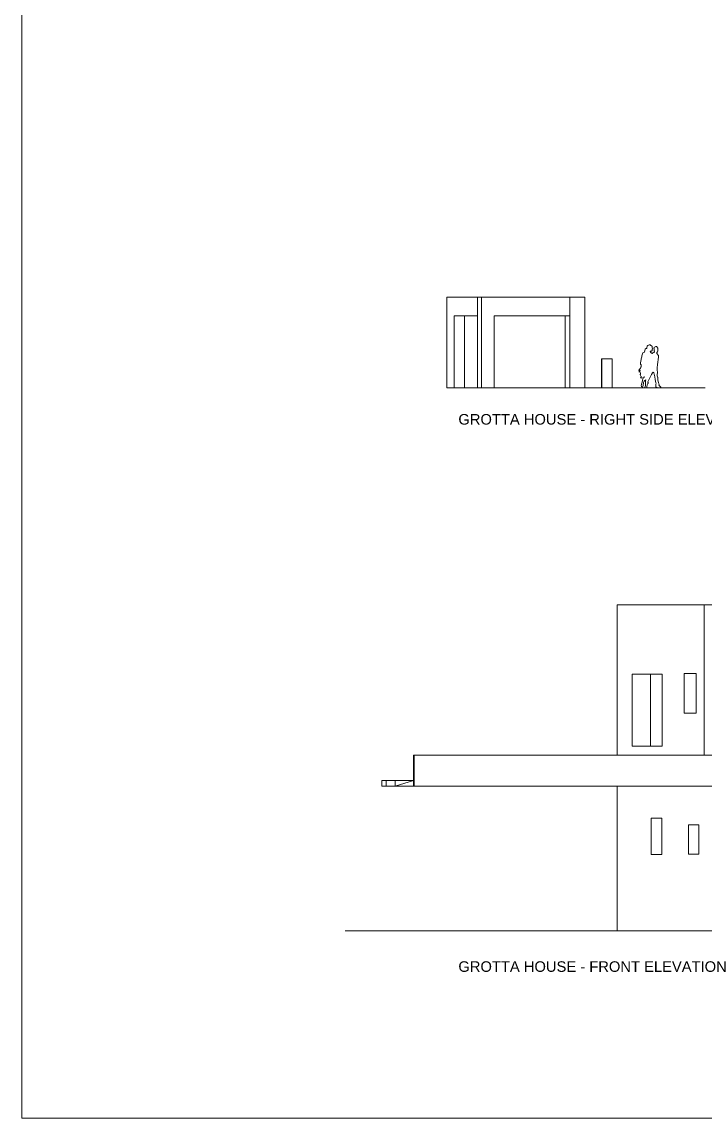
# Model space of a CAD drawing. Header units: millimetres. Extents: x 5814.9 to 5906.1, y 2492.5 to 2551.4.
# Drawn here: x 5814.86 to 5833.71, y 2492.51 to 2522.76 of the extents above; entities that cross this region are included whole.
import ezdxf

# ---------------------------------------------------------------- set-up
doc = ezdxf.new("R2010")
doc.units = ezdxf.units.MM
doc.layers.add('0inne_gulv', color=41, linetype='Continuous', lineweight=13)
doc.layers.add('G-ANNO-TEXT', color=231, linetype='Continuous', lineweight=9)
doc.styles.add('Arial_1', font='arial.ttf', dxfattribs={"height": 50})

msp = doc.modelspace()

# ---------------------------------------------------------------- linework, layer by layer
at = {"layer": '0inne_gulv'}
for p, q in [((5827.425, 2515.166), (5826.586, 2515.166)), ((5826.586, 2512.666), (5826.586, 2515.166)), ((5827.425, 2514.65), (5827.425, 2515.166)), ((5827.425, 2515.166), (5827.536, 2515.166)), ((5827.536, 2512.666), (5827.536, 2515.166)), ((5827.536, 2515.166), (5829.98, 2515.166)), ((5829.98, 2512.666), (5829.98, 2515.166)), ((5830.39, 2515.166), (5829.98, 2515.166)), ((5830.39, 2512.666), (5830.39, 2515.166)), ((5826.784, 2512.666), (5826.784, 2514.65)), ((5826.784, 2514.65), (5827.07, 2514.65)), ((5827.07, 2512.666), (5827.07, 2514.65)), ((5827.07, 2514.65), (5827.425, 2514.65)), ((5827.425, 2512.666), (5827.425, 2514.65)), ((5827.889, 2512.666), (5827.889, 2514.646)), ((5827.889, 2514.646), (5829.851, 2514.646)), ((5829.851, 2512.666), (5829.851, 2514.646)), ((5829.851, 2514.646), (5829.962, 2514.646)), ((5832.103, 2513.757), (5832.098, 2513.749)), ((5832.114, 2513.815), (5832.103, 2513.775)), ((5832.103, 2513.775), (5832.103, 2513.757)), ((5832.126, 2513.83), (5832.114, 2513.815)), ((5832.144, 2513.841), (5832.126, 2513.83)), ((5832.161, 2513.849), (5832.144, 2513.841)), ((5832.171, 2513.853), (5832.161, 2513.849)), ((5832.178, 2513.852), (5832.171, 2513.853)), ((5832.197, 2513.847), (5832.178, 2513.852)), ((5832.216, 2513.834), (5832.197, 2513.847)), ((5832.236, 2513.82), (5832.216, 2513.834)), ((5832.243, 2513.808), (5832.236, 2513.82)), ((5832.244, 2513.801), (5832.243, 2513.808)), ((5832.244, 2513.765), (5832.244, 2513.801)), ((5832.257, 2513.737), (5832.244, 2513.765)), ((5832.296, 2513.754), (5832.302, 2513.77)), ((5832.302, 2513.77), (5832.313, 2513.782)), ((5832.313, 2513.782), (5832.345, 2513.799)), ((5832.345, 2513.799), (5832.364, 2513.799)), ((5832.364, 2513.799), (5832.381, 2513.793)), ((5832.381, 2513.793), (5832.404, 2513.761)), ((5832.404, 2513.761), (5832.407, 2513.728)), ((5830.848, 2512.666), (5830.848, 2513.466)), ((5830.848, 2513.466), (5830.855, 2513.466)), ((5830.855, 2512.666), (5830.855, 2513.466)), ((5831.148, 2513.466), (5830.855, 2513.466)), ((5831.148, 2512.666), (5831.148, 2513.466)), ((5831.948, 2513.461), (5831.944, 2513.439)), ((5831.963, 2513.516), (5831.948, 2513.461)), ((5831.965, 2513.541), (5831.963, 2513.516)), ((5831.973, 2513.569), (5831.965, 2513.541)), ((5831.991, 2513.626), (5831.973, 2513.569)), ((5832.013, 2513.641), (5831.991, 2513.626)), ((5832.037, 2513.65), (5832.013, 2513.641)), ((5832.054, 2513.729), (5832.037, 2513.65)), ((5832.059, 2513.738), (5832.054, 2513.729)), ((5832.069, 2513.745), (5832.059, 2513.738)), ((5832.087, 2513.747), (5832.069, 2513.745)), ((5832.098, 2513.749), (5832.087, 2513.747)), ((5832.196, 2513.669), (5832.198, 2513.673)), ((5832.202, 2513.651), (5832.196, 2513.669)), ((5832.198, 2513.673), (5832.202, 2513.673)), ((5832.202, 2513.673), (5832.213, 2513.675)), ((5832.215, 2513.636), (5832.202, 2513.651)), ((5832.213, 2513.675), (5832.235, 2513.672)), ((5832.23, 2513.622), (5832.215, 2513.636)), ((5832.247, 2513.611), (5832.23, 2513.622)), ((5832.235, 2513.672), (5832.242, 2513.674)), ((5832.242, 2513.674), (5832.243, 2513.684)), ((5832.243, 2513.684), (5832.244, 2513.692)), ((5832.245, 2513.707), (5832.244, 2513.703)), ((5832.244, 2513.703), (5832.244, 2513.698)), ((5832.244, 2513.698), (5832.244, 2513.695)), ((5832.244, 2513.695), (5832.244, 2513.695)), ((5832.244, 2513.695), (5832.244, 2513.692)), ((5832.246, 2513.709), (5832.245, 2513.707)), ((5832.248, 2513.725), (5832.246, 2513.722)), ((5832.246, 2513.722), (5832.246, 2513.718)), ((5832.246, 2513.718), (5832.247, 2513.716)), ((5832.247, 2513.71), (5832.246, 2513.709)), ((5832.247, 2513.716), (5832.248, 2513.714)), ((5832.247, 2513.71), (5832.248, 2513.712)), ((5832.247, 2513.611), (5832.27, 2513.625)), ((5832.25, 2513.726), (5832.248, 2513.725)), ((5832.248, 2513.712), (5832.248, 2513.714)), ((5832.255, 2513.727), (5832.25, 2513.726)), ((5832.255, 2513.727), (5832.257, 2513.727)), ((5832.258, 2513.736), (5832.257, 2513.737)), ((5832.257, 2513.727), (5832.257, 2513.727)), ((5832.257, 2513.727), (5832.258, 2513.727)), ((5832.258, 2513.736), (5832.258, 2513.735)), ((5832.258, 2513.735), (5832.258, 2513.734)), ((5832.258, 2513.734), (5832.258, 2513.734)), ((5832.258, 2513.734), (5832.259, 2513.733)), ((5832.258, 2513.727), (5832.258, 2513.728)), ((5832.258, 2513.728), (5832.259, 2513.728)), ((5832.258, 2513.727), (5832.258, 2513.727)), ((5832.258, 2513.727), (5832.258, 2513.727)), ((5832.259, 2513.733), (5832.259, 2513.732)), ((5832.259, 2513.732), (5832.259, 2513.731)), ((5832.259, 2513.731), (5832.259, 2513.73)), ((5832.259, 2513.73), (5832.259, 2513.729)), ((5832.259, 2513.729), (5832.259, 2513.729)), ((5832.259, 2513.728), (5832.259, 2513.729)), ((5832.259, 2513.729), (5832.259, 2513.729)), ((5832.259, 2513.729), (5832.259, 2513.729)), ((5832.259, 2513.728), (5832.259, 2513.728)), ((5832.259, 2513.728), (5832.259, 2513.728)), ((5832.27, 2513.625), (5832.283, 2513.634)), ((5832.283, 2513.634), (5832.299, 2513.634)), ((5832.299, 2513.729), (5832.296, 2513.754)), ((5832.3, 2513.697), (5832.299, 2513.729)), ((5832.299, 2513.634), (5832.307, 2513.628)), ((5832.308, 2513.684), (5832.3, 2513.697)), ((5832.307, 2513.628), (5832.308, 2513.643)), ((5832.31, 2513.673), (5832.308, 2513.684)), ((5832.308, 2513.643), (5832.31, 2513.673)), ((5832.379, 2513.632), (5832.375, 2513.614)), ((5832.375, 2513.614), (5832.375, 2513.606)), ((5832.375, 2513.606), (5832.426, 2513.552)), ((5832.379, 2513.632), (5832.38, 2513.634)), ((5832.38, 2513.64), (5832.383, 2513.643)), ((5832.38, 2513.638), (5832.38, 2513.64)), ((5832.38, 2513.636), (5832.38, 2513.638)), ((5832.38, 2513.634), (5832.38, 2513.636)), ((5832.383, 2513.643), (5832.385, 2513.644)), ((5832.385, 2513.644), (5832.386, 2513.644)), ((5832.386, 2513.644), (5832.391, 2513.645)), ((5832.4, 2513.66), (5832.391, 2513.645)), ((5832.404, 2513.679), (5832.4, 2513.66)), ((5832.402, 2513.713), (5832.401, 2513.695)), ((5832.401, 2513.695), (5832.404, 2513.679)), ((5832.407, 2513.72), (5832.402, 2513.713)), ((5832.407, 2513.728), (5832.407, 2513.72)), ((5832.424, 2513.512), (5832.418, 2513.448)), ((5832.426, 2513.527), (5832.424, 2513.512)), ((5832.426, 2513.552), (5832.426, 2513.527)), ((5831.88, 2513.153), (5831.879, 2513.144)), ((5831.898, 2513.169), (5831.88, 2513.153)), ((5831.906, 2513.179), (5831.898, 2513.169)), ((5831.91, 2513.187), (5831.906, 2513.179)), ((5831.922, 2513.209), (5831.91, 2513.187)), ((5831.933, 2513.233), (5831.922, 2513.209)), ((5831.924, 2513.358), (5831.923, 2513.331)), ((5831.923, 2513.331), (5831.925, 2513.318)), ((5831.931, 2513.386), (5831.924, 2513.358)), ((5831.925, 2513.318), (5831.939, 2513.307)), ((5831.933, 2513.411), (5831.931, 2513.386)), ((5831.944, 2513.439), (5831.933, 2513.411)), ((5831.941, 2513.246), (5831.933, 2513.233)), ((5831.939, 2513.307), (5831.943, 2513.307)), ((5831.942, 2513.256), (5831.941, 2513.246)), ((5831.943, 2513.307), (5831.942, 2513.299)), ((5831.942, 2513.299), (5831.942, 2513.256)), ((5832.399, 2513.275), (5832.384, 2513.238)), ((5832.384, 2513.238), (5832.384, 2513.143)), ((5832.403, 2513.375), (5832.399, 2513.305)), ((5832.399, 2513.305), (5832.399, 2513.275)), ((5832.418, 2513.448), (5832.403, 2513.375)), ((5831.879, 2513.144), (5831.896, 2513.141)), ((5831.888, 2513.101), (5831.886, 2513.096)), ((5831.886, 2513.096), (5831.891, 2513.098)), ((5831.89, 2513.106), (5831.888, 2513.101)), ((5831.892, 2513.115), (5831.89, 2513.106)), ((5831.891, 2513.098), (5831.9, 2513.125)), ((5831.896, 2513.141), (5831.892, 2513.115)), ((5831.9, 2513.125), (5831.906, 2513.135)), ((5831.906, 2513.135), (5831.909, 2513.138)), ((5831.909, 2513.138), (5831.913, 2513.138)), ((5831.913, 2513.133), (5831.91, 2513.11)), ((5831.91, 2513.11), (5831.921, 2513.087)), ((5831.913, 2513.138), (5831.913, 2513.133)), ((5831.923, 2513.041), (5831.919, 2513.033)), ((5831.919, 2513.033), (5831.919, 2513.019)), ((5831.919, 2513.019), (5831.923, 2513.003)), ((5831.921, 2513.087), (5831.925, 2513.064)), ((5831.925, 2513.064), (5831.923, 2513.041)), ((5831.923, 2513.003), (5831.946, 2512.97)), ((5831.937, 2512.948), (5831.928, 2512.935)), ((5831.928, 2512.935), (5831.948, 2512.929)), ((5831.957, 2512.959), (5831.937, 2512.948)), ((5831.946, 2512.97), (5831.957, 2512.959)), ((5831.948, 2512.929), (5831.989, 2512.937)), ((5831.966, 2512.791), (5831.98, 2512.852)), ((5831.98, 2512.852), (5831.986, 2512.885)), ((5831.986, 2512.885), (5831.994, 2512.898)), ((5831.989, 2512.937), (5832.019, 2512.95)), ((5831.994, 2512.898), (5832.012, 2512.938)), ((5832.03, 2512.952), (5832.012, 2512.938)), ((5832.019, 2512.95), (5832.025, 2512.965)), ((5832.025, 2512.965), (5832.025, 2512.972)), ((5832.025, 2512.972), (5832.026, 2512.969)), ((5832.026, 2512.969), (5832.03, 2512.952)), ((5832.046, 2512.863), (5832.027, 2512.842)), ((5832.074, 2512.883), (5832.046, 2512.863)), ((5832.06, 2512.73), (5832.066, 2512.855)), ((5832.066, 2512.855), (5832.074, 2512.883)), ((5832.215, 2512.995), (5832.138, 2512.847)), ((5832.234, 2513.034), (5832.215, 2512.995)), ((5832.259, 2513.073), (5832.234, 2513.034)), ((5832.277, 2513.093), (5832.259, 2513.073)), ((5832.29, 2513.077), (5832.277, 2513.093)), ((5832.301, 2513.044), (5832.29, 2513.077)), ((5832.321, 2512.963), (5832.301, 2513.044)), ((5832.328, 2512.888), (5832.321, 2512.963)), ((5832.348, 2512.804), (5832.328, 2512.888)), ((5832.384, 2513.143), (5832.391, 2513.103)), ((5832.394, 2513.072), (5832.387, 2513.03)), ((5832.387, 2513.03), (5832.387, 2513)), ((5832.387, 2513), (5832.399, 2512.957)), ((5832.391, 2513.103), (5832.394, 2513.072)), ((5832.399, 2512.957), (5832.403, 2512.954)), ((5832.403, 2512.954), (5832.401, 2512.947)), ((5832.401, 2512.947), (5832.403, 2512.927)), ((5832.403, 2512.927), (5832.403, 2512.886)), ((5832.403, 2512.886), (5832.42, 2512.798)), ((5826.784, 2512.666), (5826.586, 2512.666)), ((5827.07, 2512.666), (5826.784, 2512.666)), ((5827.425, 2512.666), (5827.07, 2512.666)), ((5827.425, 2512.666), (5827.536, 2512.666)), ((5827.536, 2512.666), (5827.889, 2512.666)), ((5829.851, 2512.666), (5827.889, 2512.666)), ((5829.98, 2512.666), (5829.851, 2512.666)), ((5830.39, 2512.666), (5829.98, 2512.666)), ((5830.848, 2512.666), (5830.39, 2512.666)), ((5830.848, 2512.666), (5830.855, 2512.666)), ((5830.855, 2512.666), (5831.148, 2512.666)), ((5832.051, 2512.666), (5831.148, 2512.666)), ((5831.734, 2512.666), (5832.051, 2512.666)), ((5831.949, 2512.73), (5831.966, 2512.791)), ((5831.95, 2512.709), (5831.949, 2512.73)), ((5831.957, 2512.698), (5831.95, 2512.709)), ((5831.982, 2512.683), (5831.957, 2512.698)), ((5831.997, 2512.716), (5831.982, 2512.683)), ((5832, 2512.75), (5831.997, 2512.716)), ((5832.013, 2512.783), (5832, 2512.75)), ((5832.019, 2512.827), (5832.013, 2512.809)), ((5832.013, 2512.809), (5832.013, 2512.783)), ((5832.027, 2512.842), (5832.019, 2512.827)), ((5832.05, 2512.67), (5832.06, 2512.73)), ((5832.051, 2512.666), (5832.05, 2512.67)), ((5832.051, 2512.666), (5832.103, 2512.666)), ((5832.107, 2512.737), (5832.101, 2512.698)), ((5832.101, 2512.698), (5832.101, 2512.67)), ((5832.101, 2512.67), (5832.103, 2512.666)), ((5832.103, 2512.666), (5832.108, 2512.658)), ((5832.387, 2512.666), (5832.103, 2512.666)), ((5832.103, 2512.666), (5832.387, 2512.666)), ((5832.118, 2512.771), (5832.107, 2512.737)), ((5832.124, 2512.773), (5832.118, 2512.771)), ((5832.14, 2512.786), (5832.124, 2512.773)), ((5832.132, 2512.829), (5832.13, 2512.819)), ((5832.13, 2512.819), (5832.14, 2512.807)), ((5832.138, 2512.847), (5832.132, 2512.829)), ((5832.14, 2512.807), (5832.14, 2512.786)), ((5832.346, 2512.743), (5832.354, 2512.763)), ((5832.35, 2512.73), (5832.346, 2512.743)), ((5832.357, 2512.783), (5832.348, 2512.804)), ((5832.353, 2512.689), (5832.35, 2512.73)), ((5832.387, 2512.666), (5832.353, 2512.689)), ((5832.354, 2512.763), (5832.357, 2512.783)), ((5832.392, 2512.663), (5832.387, 2512.666)), ((5832.387, 2512.666), (5832.481, 2512.666)), ((5832.467, 2512.661), (5832.392, 2512.663)), ((5832.42, 2512.798), (5832.437, 2512.763)), ((5832.437, 2512.763), (5832.428, 2512.742)), ((5832.428, 2512.742), (5832.448, 2512.722)), ((5832.448, 2512.722), (5832.487, 2512.681)), ((5832.481, 2512.666), (5832.467, 2512.661)), ((5832.487, 2512.668), (5832.481, 2512.666)), ((5833.71, 2512.666), (5832.481, 2512.666)), ((5832.481, 2512.666), (5832.736, 2512.666)), ((5832.487, 2512.681), (5832.487, 2512.668)), ((5831.283, 2502.524), (5831.283, 2506.674)), ((5833.687, 2506.674), (5831.283, 2506.674)), ((5833.687, 2502.524), (5833.687, 2506.674)), ((5834.007, 2506.674), (5833.687, 2506.674)), ((5831.692, 2502.771), (5831.692, 2504.761)), ((5831.692, 2504.761), (5832.2, 2504.761)), ((5832.2, 2502.771), (5832.2, 2504.761)), ((5832.2, 2504.761), (5832.525, 2504.761)), ((5832.525, 2504.761), (5832.525, 2502.771)), ((5833.128, 2504.781), (5833.459, 2504.781)), ((5833.128, 2503.681), (5833.128, 2504.781)), ((5833.459, 2504.781), (5833.459, 2503.681)), ((5833.459, 2503.681), (5833.128, 2503.681)), ((5832.2, 2502.771), (5831.692, 2502.771)), ((5832.525, 2502.771), (5832.2, 2502.771)), ((5825.682, 2502.524), (5825.661, 2502.524)), ((5825.661, 2501.824), (5825.661, 2502.524)), ((5825.682, 2501.674), (5825.682, 2502.524)), ((5831.283, 2502.524), (5825.682, 2502.524)), ((5833.687, 2502.524), (5831.283, 2502.524)), ((5834.007, 2502.524), (5833.687, 2502.524)), ((5824.793, 2501.824), (5824.913, 2501.824)), ((5824.793, 2501.674), (5824.793, 2501.824)), ((5824.793, 2501.674), (5824.913, 2501.674)), ((5824.913, 2501.824), (5825.153, 2501.824)), ((5824.913, 2501.674), (5824.913, 2501.824)), ((5824.913, 2501.674), (5825.153, 2501.674)), ((5825.661, 2501.824), (5825.153, 2501.674)), ((5825.153, 2501.824), (5825.661, 2501.824)), ((5825.153, 2501.674), (5825.153, 2501.824)), ((5825.153, 2501.674), (5825.661, 2501.674)), ((5825.321, 2501.674), (5833.707, 2501.674)), ((5825.661, 2501.674), (5825.661, 2501.824)), ((5825.682, 2501.674), (5825.661, 2501.674)), ((5831.283, 2501.674), (5825.682, 2501.674)), ((5831.283, 2497.674), (5831.283, 2501.674)), ((5831.283, 2501.674), (5834.007, 2501.674)), ((5832.519, 2500.787), (5832.218, 2500.787)), ((5832.218, 2500.787), (5832.218, 2499.787)), ((5832.519, 2499.787), (5832.519, 2500.787)), ((5833.249, 2500.602), (5833.249, 2499.792)), ((5833.537, 2500.602), (5833.249, 2500.602)), ((5833.537, 2499.792), (5833.537, 2500.602)), ((5832.218, 2499.787), (5832.519, 2499.787)), ((5833.249, 2499.792), (5833.537, 2499.792)), ((5833.687, 2497.674), (5823.776, 2497.674)), ((5823.776, 2497.674), (5824.177, 2497.674)), ((5824.177, 2497.674), (5834.087, 2497.674)), ((5834.007, 2497.674), (5831.283, 2497.674))]:
    msp.add_line(p, q, dxfattribs=at)
msp.add_lwpolyline([(5814.859, 2551.39), (5906.057, 2551.39), (5906.057, 2492.51), (5814.859, 2492.51)], close=True, dxfattribs=at)

# ---------------------------------------------------------------- texts
at = {"layer": 'G-ANNO-TEXT', "color": 7, "char_height": 0.29092, "width": 8.42526, "attachment_point": 1, "style": 'Arial_1'}
for s, insert in [('GROTTA HOUSE - RIGHT SIDE ELEVATION', (5826.901, 2511.939)), ('GROTTA HOUSE - FRONT ELEVATION', (5826.901, 2496.837))]:
    msp.add_mtext(s, dxfattribs=dict(at, insert=insert))

doc.saveas('drawing.dxf')
